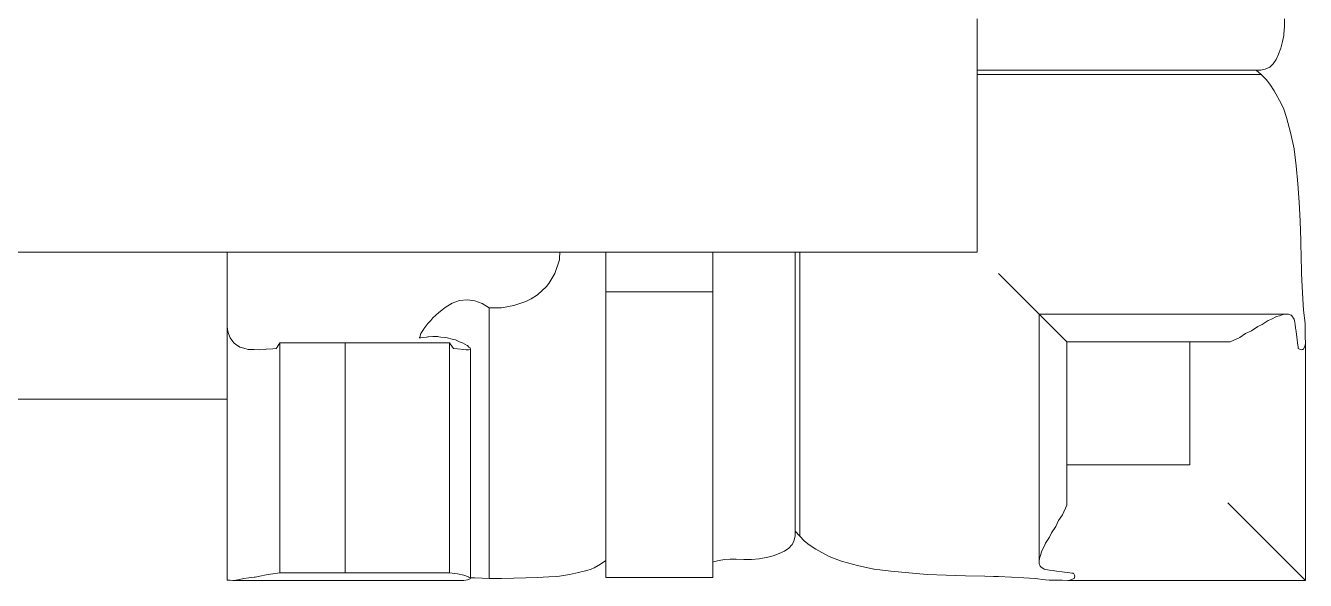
# Model space of a CAD drawing. Header units: millimetres. Extents: x -280308 to 6402717, y -14 to 2073074.
# Drawn here: x -38549 to -38004, y 267893 to 268130 of the extents above; entities that cross this region are included whole.
import ezdxf

# ---------------------------------------------------------------- set-up
doc = ezdxf.new("R2010")
doc.units = ezdxf.units.MM
doc.layers.get('0').update_dxf_attribs({"lineweight": 0})
doc.layers.add('A-FURN-EQPM', color=177, linetype='Continuous', lineweight=0)

# ---------------------------------------------------------------- blocks, each defined once
blk = doc.blocks.new('A$Cc6df37c2')
at = {"color": 0, "linetype": 'ByBlock', "lineweight": -2}
for p, q in [((222.06, -331.6), (222.06, -328.3)), ((222.06, -334.84), (222.06, -331.6)), ((352.69, -334.84), (352.92, -331.6)), ((352.92, -331.6), (352.97, -328.3)), ((222.06, -337.93), (222.06, -334.84)), ((222.06, -340.81), (222.06, -337.93)), ((351.44, -340.81), (352.19, -337.93)), ((352.19, -337.93), (352.63, -335.37)), ((352.63, -335.37), (352.69, -334.84)), ((222.06, -343.4), (222.06, -340.81)), ((222.06, -345.64), (222.06, -343.4)), ((349.37, -345.64), (350.49, -343.4)), ((350.49, -343.4), (351.44, -340.81)), ((222.06, -347.48), (222.06, -345.64)), ((222.06, -348.87), (222.06, -347.48)), ((222.06, -349.77), (222.06, -348.87)), ((344.81, -349.77), (346.71, -348.87)), ((346.71, -348.87), (346.73, -348.85)), ((346.73, -348.85), (348.1, -347.48)), ((348.1, -347.48), (349.37, -345.64)), ((222.06, -350.17), (222.06, -349.77)), ((340.97, -350.16), (222.06, -350.17)), ((222.06, -352.11), (222.06, -350.17)), ((342.98, -352.11), (222.06, -352.11)), ((222.06, -354.22), (222.06, -352.11)), ((222.06, -359.02), (222.06, -354.22)), ((342.98, -352.11), (340.97, -350.16)), ((342.84, -350.17), (340.97, -350.16)), ((342.84, -350.17), (344.81, -349.77)), ((345.15, -354.22), (342.98, -352.11)), ((346.73, -356.1), (345.15, -354.22)), ((222.06, -364.42), (222.06, -359.02)), ((348.63, -359.02), (346.73, -356.1)), ((351.54, -364.42), (348.63, -359.02)), ((222.06, -370.36), (222.06, -364.42)), ((352.63, -366.84), (351.54, -364.42)), ((222.06, -376.81), (222.06, -370.36)), ((353.78, -370.36), (352.63, -366.84)), ((355.55, -376.81), (353.78, -370.36)), ((222.06, -383.7), (222.06, -376.81)), ((357.1, -383.7), (355.55, -376.81)), ((222.06, -390.98), (222.06, -383.7)), ((357.13, -383.86), (357.1, -383.7)), ((358, -390.98), (357.13, -383.86)), ((222.06, -398.59), (222.06, -390.98)), ((358.73, -398.59), (358, -390.98)), ((222.06, -406.47), (222.06, -398.59)), ((359.3, -406.47), (358.73, -398.59)), ((222.06, -414.54), (222.06, -406.47)), ((359.71, -414.54), (359.3, -406.47)), ((222.06, -422.75), (222.06, -414.54)), ((359.96, -422.75), (359.71, -414.54)), ((222.06, -427.73), (222.06, -422.75)), ((360.04, -431.03), (359.96, -422.75)), ((-97.48, -427.73), (-313.85, -427.73)), ((-97.48, -427.73), (-97.48, -431.03)), ((44.27, -427.73), (-97.48, -427.73)), ((44.07, -431.03), (44.11, -430.44)), ((44.11, -430.44), (44.27, -427.73)), ((48.37, -427.73), (44.27, -427.73)), ((52.29, -427.73), (48.37, -427.73)), ((55.83, -427.73), (52.29, -427.73)), ((58.97, -427.73), (55.83, -427.73)), ((61.65, -427.73), (58.97, -427.73)), ((63.87, -427.73), (61.65, -427.73)), ((63.87, -427.73), (63.87, -431.03)), ((109.42, -427.73), (63.87, -427.73)), ((109.42, -431.03), (109.42, -427.73)), ((110.17, -427.73), (109.42, -427.73)), ((112.19, -427.73), (110.17, -427.73)), ((114.46, -427.73), (112.19, -427.73)), ((116.88, -427.73), (114.46, -427.73)), ((119.35, -427.73), (116.88, -427.73)), ((122.64, -427.73), (119.35, -427.73)), ((125.94, -427.73), (122.64, -427.73)), ((129.17, -427.73), (125.94, -427.73)), ((132.27, -427.73), (129.17, -427.73)), ((135.14, -427.73), (132.27, -427.73)), ((137.74, -427.73), (135.14, -427.73)), ((139.98, -427.73), (137.74, -427.73)), ((141.81, -427.73), (139.98, -427.73)), ((143.2, -427.73), (141.81, -427.73)), ((144.11, -427.73), (143.2, -427.73)), ((144.49, -427.73), (144.11, -427.73)), ((144.49, -427.73), (144.49, -546.64)), ((146.45, -427.73), (144.49, -427.73)), ((146.45, -427.73), (146.45, -548.65)), ((148.56, -427.73), (146.45, -427.73)), ((153.36, -427.73), (148.56, -427.73)), ((158.76, -427.73), (153.36, -427.73)), ((164.7, -427.73), (158.76, -427.73)), ((171.14, -427.73), (164.7, -427.73)), ((178.04, -427.73), (171.14, -427.73)), ((185.32, -427.73), (178.04, -427.73)), ((192.93, -427.73), (185.32, -427.73)), ((200.8, -427.73), (192.93, -427.73)), ((208.88, -427.73), (200.8, -427.73)), ((208.88, -427.73), (217.09, -427.73)), ((217.09, -427.73), (222.06, -427.73)), ((-97.48, -431.03), (-97.48, -436.8)), ((42.11, -436.8), (44.07, -431.03)), ((63.87, -431.03), (63.87, -436.8)), ((109.42, -436.8), (109.42, -431.03)), ((360.2, -434.71), (360.04, -431.03)), ((360.25, -436.8), (360.2, -434.71)), ((-97.48, -436.8), (-97.48, -442.36)), ((38.64, -442.36), (39.56, -441.14)), ((39.56, -441.14), (42.11, -436.8)), ((63.87, -436.8), (63.87, -442.36)), ((109.42, -442.36), (109.42, -436.8)), ((231.13, -436.8), (236.7, -442.36)), ((360.46, -442.36), (360.25, -436.8)), ((-97.48, -442.36), (-97.48, -447.63)), ((32.13, -447.63), (34.77, -445.86)), ((34.77, -445.86), (38.64, -442.36)), ((63.87, -442.36), (63.87, -444.6)), ((63.87, -444.6), (109.42, -444.6)), ((63.87, -444.6), (63.87, -559.07)), ((109.42, -444.6), (109.42, -442.36)), ((109.42, -444.6), (109.42, -559.78)), ((236.7, -442.36), (241.96, -447.63)), ((360.76, -447.63), (360.46, -442.36)), ((-97.48, -452.49), (-97.48, -447.63)), ((-97.48, -452.49), (-97.48, -456.87)), ((-7.31, -453.41), (-5.94, -452.49)), ((-5.94, -452.49), (-4.54, -451.24)), ((-4.54, -451.24), (-1.54, -449.46)), ((-1.54, -449.46), (1.61, -448.38)), ((1.61, -448.38), (4.84, -448.05)), ((4.84, -448.05), (8.06, -448.47)), ((8.06, -448.47), (11.2, -449.63)), ((11.2, -449.63), (14.18, -451.5)), ((14.18, -451.5), (19.43, -451.38)), ((14.18, -451.5), (14.18, -566.73)), ((19.43, -451.38), (24.65, -450.47)), ((24.65, -450.47), (29.78, -448.78)), ((29.78, -448.78), (32.13, -447.63)), ((241.96, -447.63), (246.83, -452.49)), ((246.83, -452.49), (248.47, -454.14)), ((361.14, -452.49), (360.76, -447.63)), ((361.59, -456.87), (361.14, -452.49)), ((-97.48, -456.87), (-97.48, -459.31)), ((-11.9, -458.09), (-10.67, -456.87)), ((-10.67, -456.87), (-9.79, -455.74)), ((-9.79, -455.74), (-7.31, -453.41)), ((354.62, -454.14), (248.47, -454.14)), ((248.47, -454.14), (248.47, -560.29)), ((248.47, -454.14), (248.59, -454.25)), ((248.59, -454.25), (249.52, -455.19)), ((249.52, -455.19), (251.23, -456.9)), ((251.23, -456.9), (253.66, -459.33)), ((343.43, -458.5), (346, -456.9)), ((346, -456.9), (347.46, -456.32)), ((347.46, -456.32), (349.61, -455.19)), ((349.61, -455.19), (350.91, -454.83)), ((350.91, -454.83), (352.47, -454.25)), ((352.47, -454.25), (353.71, -454.2)), ((353.71, -454.2), (354.62, -454.14)), ((354.62, -454.14), (355.79, -454.61)), ((355.79, -454.61), (356.14, -454.84)), ((356.14, -454.84), (357.11, -456.3)), ((357.11, -456.3), (357.12, -456.34)), ((357.12, -456.34), (357.2, -456.87)), ((357.2, -456.87), (357.47, -458.58)), ((361.79, -458.41), (361.59, -456.87)), ((-97.48, -459.31), (-97.24, -460.69)), ((-97.48, -490.38), (-97.48, -459.31)), ((-97.24, -460.69), (-96.94, -461.98)), ((-96.94, -461.98), (-96.27, -463.87)), ((-15.42, -463.87), (-14.87, -462.42)), ((-14.87, -462.42), (-13.73, -460.69)), ((-13.73, -460.69), (-13.61, -460.44)), ((-13.61, -460.44), (-11.9, -458.09)), ((253.66, -459.33), (256.72, -462.39)), ((256.72, -462.39), (260.29, -465.95)), ((333.99, -464.07), (336.36, -462.39)), ((336.36, -462.39), (338.9, -461.17)), ((338.9, -461.17), (341.62, -459.33)), ((341.62, -459.33), (343.43, -458.5)), ((357.47, -458.58), (357.63, -460.14)), ((357.63, -460.14), (357.75, -460.69)), ((357.75, -460.69), (357.93, -461.47)), ((357.93, -461.47), (358.29, -463.87)), ((361.81, -460.69), (361.79, -458.41)), ((361.85, -463.87), (361.81, -460.69)), ((-96.27, -463.87), (-96.12, -464.17)), ((-96.12, -464.17), (-95.04, -465.82)), ((-95.04, -465.82), (-94.58, -466.37)), ((-94.58, -466.37), (-93.71, -467.07)), ((-93.71, -467.07), (-92.13, -468.11)), ((-92.13, -468.11), (-92.09, -468.13)), ((-92.09, -468.13), (-90.3, -468.66)), ((-90.3, -468.66), (-88.48, -469.12)), ((-80.8, -469.08), (-77.95, -468.86)), ((-77.95, -468.86), (-76.52, -468.76)), ((-76.52, -468.76), (-76.09, -468.13)), ((-76.09, -468.13), (-74.93, -466.39)), ((-74.93, -466.39), (-47.11, -466.39)), ((-74.93, -466.39), (-74.93, -564.26)), ((-47.11, -466.39), (-2.73, -466.39)), ((-47.11, -466.39), (-47.11, -564.26)), ((-15.64, -464.29), (-15.42, -463.87)), ((-14.87, -464.19), (-15.64, -464.29)), ((-13.61, -464.02), (-14.87, -464.19)), ((-12.52, -463.87), (-13.61, -464.02)), ((-11.9, -463.76), (-12.52, -463.87)), ((-11.73, -463.73), (-11.9, -463.76)), ((-9.79, -463.71), (-11.73, -463.73)), ((-7.67, -463.68), (-9.79, -463.71)), ((-7.31, -463.74), (-7.67, -463.68)), ((-6.46, -463.87), (-7.31, -463.74)), ((-4.54, -464.1), (-6.46, -463.87)), ((-3.73, -464.19), (-4.54, -464.1)), ((-1.54, -464.75), (-3.73, -464.19)), ((-2.73, -466.39), (-2.73, -564.26)), ((-2.73, -466.39), (-1.48, -468.13)), ((-0.17, -465.1), (-1.54, -464.75)), ((-1.48, -468.13), (-1.02, -468.76)), ((-1.02, -468.76), (0.69, -468.87)), ((1.61, -465.89), (-0.17, -465.1)), ((2.68, -466.37), (1.61, -465.89)), ((2.78, -466.4), (2.68, -466.37)), ((4.84, -467.45), (2.78, -466.4)), ((4.91, -467.48), (4.84, -467.45)), ((5.53, -468.13), (4.91, -467.48)), ((6.09, -468.44), (5.53, -468.13)), ((6.22, -469.12), (6.09, -468.44)), ((260.29, -465.95), (312.7, -465.95)), ((260.29, -465.95), (260.29, -518.37)), ((329.79, -465.95), (312.7, -465.95)), ((312.7, -465.95), (312.7, -518.37)), ((329.79, -465.95), (333.99, -464.07)), ((358.29, -463.87), (358.45, -464.91)), ((358.45, -464.91), (358.59, -466.37)), ((358.59, -466.37), (358.76, -468.13)), ((358.76, -468.13), (358.82, -468.76)), ((358.82, -468.76), (359.59, -469.12)), ((360.87, -469.12), (361.44, -468.13)), ((361.44, -468.13), (361.89, -466.72)), ((361.88, -466.37), (361.85, -463.87)), ((361.89, -466.72), (361.88, -466.37)), ((361.89, -466.72), (361.89, -567.56)), ((-88.48, -469.12), (-88.24, -469.14)), ((-88.24, -469.14), (-85.97, -469.24)), ((-85.97, -469.24), (-83.53, -469.34)), ((-83.53, -469.34), (-83.48, -469.33)), ((-83.48, -469.33), (-81.25, -469.12)), ((-81.25, -469.12), (-80.8, -469.08)), ((0.69, -468.87), (3.44, -469.16)), ((3.44, -469.16), (4.36, -469.34)), ((4.36, -469.34), (5.32, -469.27)), ((5.32, -469.27), (6.22, -469.12)), ((6.22, -469.12), (6.23, -566.47)), ((359.59, -469.12), (360.04, -469.34)), ((360.04, -469.34), (360.5, -469.26)), ((360.5, -469.26), (360.87, -469.12)), ((-97.48, -490.38), (-313.85, -490.38)), ((-97.48, -490.38), (-97.48, -567.46)), ((312.7, -518.37), (260.29, -518.37)), ((260.29, -518.37), (260.29, -535.45)), ((258.41, -539.65), (256.72, -542.02)), ((260.29, -535.45), (258.41, -539.65)), ((333.99, -539.65), (328.79, -534.46)), ((338.9, -544.57), (333.99, -539.65)), ((255.51, -544.57), (253.66, -547.29)), ((256.72, -542.02), (255.51, -544.57)), ((343.43, -549.09), (338.9, -544.57)), ((144.11, -550.47), (143.2, -552.37)), ((144.51, -548.51), (144.11, -550.47)), ((146.45, -548.65), (144.49, -546.64)), ((144.49, -546.64), (144.51, -548.51)), ((148.56, -550.82), (146.45, -548.65)), ((252.84, -549.09), (251.23, -551.67)), ((253.66, -547.29), (252.84, -549.09)), ((347.46, -553.13), (343.43, -549.09)), ((139.98, -555.03), (137.74, -556.15)), ((141.81, -553.76), (139.98, -555.03)), ((143.18, -552.4), (141.81, -553.76)), ((143.2, -552.37), (143.18, -552.4)), ((150.43, -552.4), (148.56, -550.82)), ((153.36, -554.3), (150.43, -552.4)), ((158.76, -557.2), (153.36, -554.3)), ((249.52, -555.27), (249.17, -556.58)), ((250.66, -553.13), (249.52, -555.27)), ((251.23, -551.67), (250.66, -553.13)), ((350.91, -556.58), (347.46, -553.13)), ((61.65, -560.68), (58.97, -562.21)), ((63.87, -559.07), (61.65, -560.68)), ((63.87, -559.07), (63.87, -566.25)), ((110.17, -559.51), (109.42, -559.78)), ((109.42, -559.78), (109.42, -566.25)), ((112.19, -559.02), (110.17, -559.51)), ((114.46, -558.69), (112.19, -559.02)), ((116.88, -558.51), (114.46, -558.69)), ((119.35, -558.51), (116.88, -558.51)), ((122.64, -558.63), (119.35, -558.51)), ((125.94, -558.58), (122.64, -558.63)), ((129.17, -558.36), (125.94, -558.58)), ((129.7, -558.29), (129.17, -558.36)), ((132.27, -557.85), (129.7, -558.29)), ((135.14, -557.1), (132.27, -557.85)), ((137.74, -556.15), (135.14, -557.1)), ((161.18, -558.29), (158.76, -557.2)), ((164.7, -559.45), (161.18, -558.29)), ((171.14, -561.21), (164.7, -559.45)), ((178.04, -562.77), (171.14, -561.21)), ((248.53, -559.38), (248.47, -560.29)), ((248.47, -560.29), (248.95, -561.46)), ((248.59, -558.13), (248.53, -559.38)), ((249.17, -556.58), (248.59, -558.13)), ((248.95, -561.46), (249.18, -561.8)), ((353.71, -559.38), (350.91, -556.58)), ((355.79, -561.46), (353.71, -559.38)), ((357.11, -562.77), (355.79, -561.46)), ((-90.3, -566.8), (-92.13, -567.12)), ((-88.24, -566.5), (-90.3, -566.8)), ((-85.97, -566.21), (-88.24, -566.5)), ((-85.56, -566.17), (-85.97, -566.21)), ((-83.48, -565.7), (-85.56, -566.17)), ((-80.8, -565.17), (-83.48, -565.7)), ((-77.95, -564.69), (-80.8, -565.17)), ((-74.93, -564.26), (-77.95, -564.69)), ((-47.11, -564.26), (-74.93, -564.26)), ((-2.73, -564.26), (-47.11, -564.26)), ((0.69, -564.71), (-2.73, -564.26)), ((3.44, -565.34), (0.69, -564.71)), ((5.32, -566.09), (3.44, -565.34)), ((4.91, -567.32), (6.09, -566.93)), ((5.41, -566.17), (5.32, -566.09)), ((6.23, -566.52), (5.41, -566.17)), ((6.09, -566.93), (6.23, -566.52)), ((8.06, -566.49), (6.23, -566.47)), ((6.23, -566.47), (6.23, -566.52)), ((11.2, -566.58), (8.06, -566.49)), ((14.18, -566.73), (11.2, -566.58)), ((19.43, -566.72), (14.18, -566.73)), ((24.65, -566.65), (19.43, -566.72)), ((29.78, -566.52), (24.65, -566.65)), ((34.77, -566.33), (29.78, -566.52)), ((39.56, -566.08), (34.77, -566.33)), ((42.82, -565.86), (39.56, -566.08)), ((44.11, -565.7), (42.82, -565.86)), ((48.37, -565.01), (44.11, -565.7)), ((52.29, -564.22), (48.37, -565.01)), ((55.83, -563.36), (52.29, -564.22)), ((57.68, -562.8), (55.83, -563.36)), ((58.97, -562.21), (57.68, -562.8)), ((109.42, -566.25), (63.87, -566.25)), ((178.19, -562.8), (178.04, -562.77)), ((185.32, -563.66), (178.19, -562.8)), ((192.93, -564.39), (185.32, -563.66)), ((200.8, -564.97), (192.93, -564.39)), ((208.88, -565.38), (200.8, -564.97)), ((217.09, -565.63), (208.88, -565.38)), ((225.36, -565.7), (217.09, -565.63)), ((229.04, -565.86), (225.36, -565.7)), ((231.13, -565.91), (229.04, -565.86)), ((236.7, -566.13), (231.13, -565.91)), ((241.96, -566.43), (236.7, -566.13)), ((246.83, -566.8), (241.96, -566.43)), ((251.21, -567.25), (246.83, -566.8)), ((249.18, -561.8), (250.64, -562.77)), ((250.64, -562.77), (250.68, -562.78)), ((250.68, -562.78), (251.21, -562.87)), ((251.21, -562.87), (252.91, -563.13)), ((252.91, -563.13), (254.47, -563.3)), ((254.47, -563.3), (255.02, -563.42)), ((255.02, -563.42), (255.81, -563.59)), ((255.81, -563.59), (258.21, -563.96)), ((258.21, -563.96), (259.24, -564.11)), ((259.24, -564.11), (260.7, -564.25)), ((260.7, -564.25), (262.46, -564.42)), ((262.46, -564.42), (263.09, -564.49)), ((263.46, -566.53), (262.46, -567.11)), ((263.09, -564.49), (263.46, -565.26)), ((263.46, -565.26), (263.67, -565.71)), ((263.59, -566.17), (263.46, -566.53)), ((263.67, -565.71), (263.59, -566.17)), ((357.63, -563.3), (357.11, -562.77)), ((360.5, -566.17), (357.63, -563.3)), ((361.89, -567.56), (360.5, -566.17)), ((-96.94, -567.49), (-97.48, -567.46)), ((-96.12, -567.52), (-96.94, -567.49)), ((-95.04, -567.54), (-96.12, -567.52)), ((-94.15, -567.56), (-95.04, -567.54)), ((-93.71, -567.45), (-94.15, -567.56)), ((3.41, -567.56), (-94.15, -567.56)), ((-92.13, -567.12), (-93.71, -567.45)), ((3.41, -567.56), (4.91, -567.32)), ((252.75, -567.46), (251.21, -567.25)), ((255.02, -567.48), (252.75, -567.46)), ((258.21, -567.51), (255.02, -567.48)), ((260.7, -567.55), (258.21, -567.51)), ((261.05, -567.56), (260.7, -567.55)), ((262.46, -567.11), (261.05, -567.56)), ((361.89, -567.56), (261.05, -567.56))]:
    blk.add_line(p, q, dxfattribs=at)
blk = doc.blocks.new('A$C834590f0')
at = {"layer": 'A-FURN-EQPM', "color": 32, "ltscale": 0.25, "true_color": 0xdd6108}
blk.add_blockref('A$Cc6df37c2', (-62675.99, -8538.81), dxfattribs=at)
blk = doc.blocks.new('A$C869c044f')
at = {"ltscale": 0.25}
blk.add_blockref('A$C834590f0', (74817.2, -14499.53), dxfattribs=at)
blk = doc.blocks.new('bb')
at = {"ltscale": 0.25}
blk.add_blockref('A$C869c044f', (-50506.77, 291499.16), dxfattribs=at)

msp = doc.modelspace()

# ---------------------------------------------------------------- block references
msp.add_blockref('bb', (0, 0))

doc.saveas('drawing.dxf')
